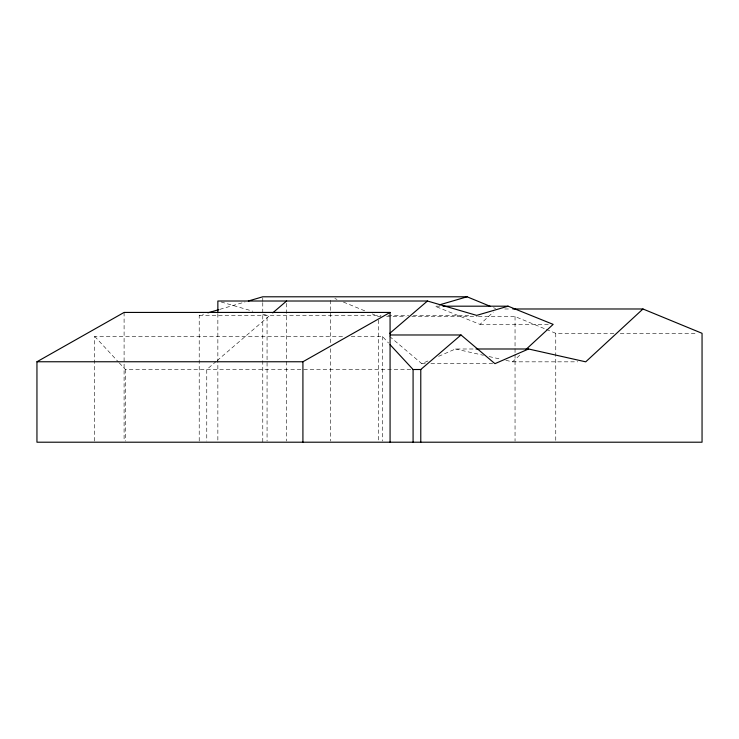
<?xml version="1.0" encoding="UTF-8"?>
<svg xmlns="http://www.w3.org/2000/svg" width="739" height="739" viewBox="0 0 739 739"><rect width="100%" height="100%" fill="white"/><g stroke="black" fill="none" stroke-linecap="round" stroke-linejoin="round"><path stroke-width="0.55" stroke-dasharray="3.69 2.77" d="M439.539 306.186L434.966 306.186L480.008 324.375L493.347 312.061M505.855 360.327L512.57 361.833L520.182 354.812M216.305 361.325L206.763 369.509L206.763 441.054M217.174 360.577L270.964 314.408M389.61 336.448L421.793 363.671L428.103 360.918M438.615 356.337L455.436 348.993L474.863 348.993M199.216 441.054L199.216 315.387L203.548 314.121M219.816 309.364L245.052 301.974M504.746 308.985L510.501 308.985M199.216 315.387L381.075 315.387M387.984 315.387L408.713 315.387M413.323 315.387L470.9 315.387M380.89 316.541L378.599 316.541L372.197 313.909M386.626 316.541L406.117 316.541M411.845 316.541L477.209 316.541M478.355 316.541L515.046 316.541L545.317 329.003M480.008 324.375L548.578 324.375M546.361 329.437L555.756 333.307L614.506 333.307M620.27 333.307L697.44 333.307M94.694 441.054L94.694 336.374L344.328 336.374M351.247 336.374L382.377 336.374L388.52 342.998M512.57 361.833L577.722 361.833M421.793 363.671L425.221 363.671M430.939 363.671L492.654 363.671M119.256 362.886L125.399 369.509L410.782 369.509M455.436 348.993L483.445 355.283M489.042 356.549L501.375 359.32M221.137 301.965L252.849 311.23M262.696 314.112L267.065 315.387L267.065 441.054M493.513 307.683L495.62 308.551M334.887 298.547L337.021 299.424M343.413 302.066L365.805 311.276M94.694 336.374L118.489 362.055M555.756 333.307L555.756 442.208M515.046 316.541L515.046 353.436M515.046 354.591L515.046 441.054M382.377 336.374L382.377 441.054M378.599 320.005L378.599 441.054M330.629 300.256L330.629 344.115M330.629 348.725L330.629 441.054M286.584 303.304L286.584 441.054M262.77 297.946L262.77 301.41M262.77 302.565L262.77 442.208M217.857 313.632L217.857 441.054M125.399 369.509L125.399 441.054M124.097 312.431L124.097 441.054"/><path stroke-width="1.11" d="M526.103 349.353L553.151 324.375L508.109 306.186L442.966 306.186M390.072 442.208L390.072 312.431L124.097 312.431L36.95 361.759L36.95 442.208L702.05 442.208L702.05 333.307L642.967 308.985L585.722 361.833L528.579 348.993L476.008 348.993M272.7 312.92L286.584 301.013M389.592 333.501L427.456 301.013L476.664 315.387L508.109 306.186M390.053 344.66L413.083 369.509L420.777 369.509L461.016 334.979L494.945 363.671L528.579 348.993M36.95 361.759L302.916 361.759L390.072 312.431M207.89 312.846L218.735 309.678M248.378 301.004L262.77 296.792L467.076 296.792L490.336 306.371M439.391 304.893L467.076 296.792M427.456 301.013L217.857 301.013L217.857 312.486M512.811 308.985L642.967 308.985M390.155 334.979L461.016 334.979M420.777 369.509L420.777 442.208M413.083 369.509L413.083 442.208M302.916 361.759L302.916 442.208"/></g></svg>
